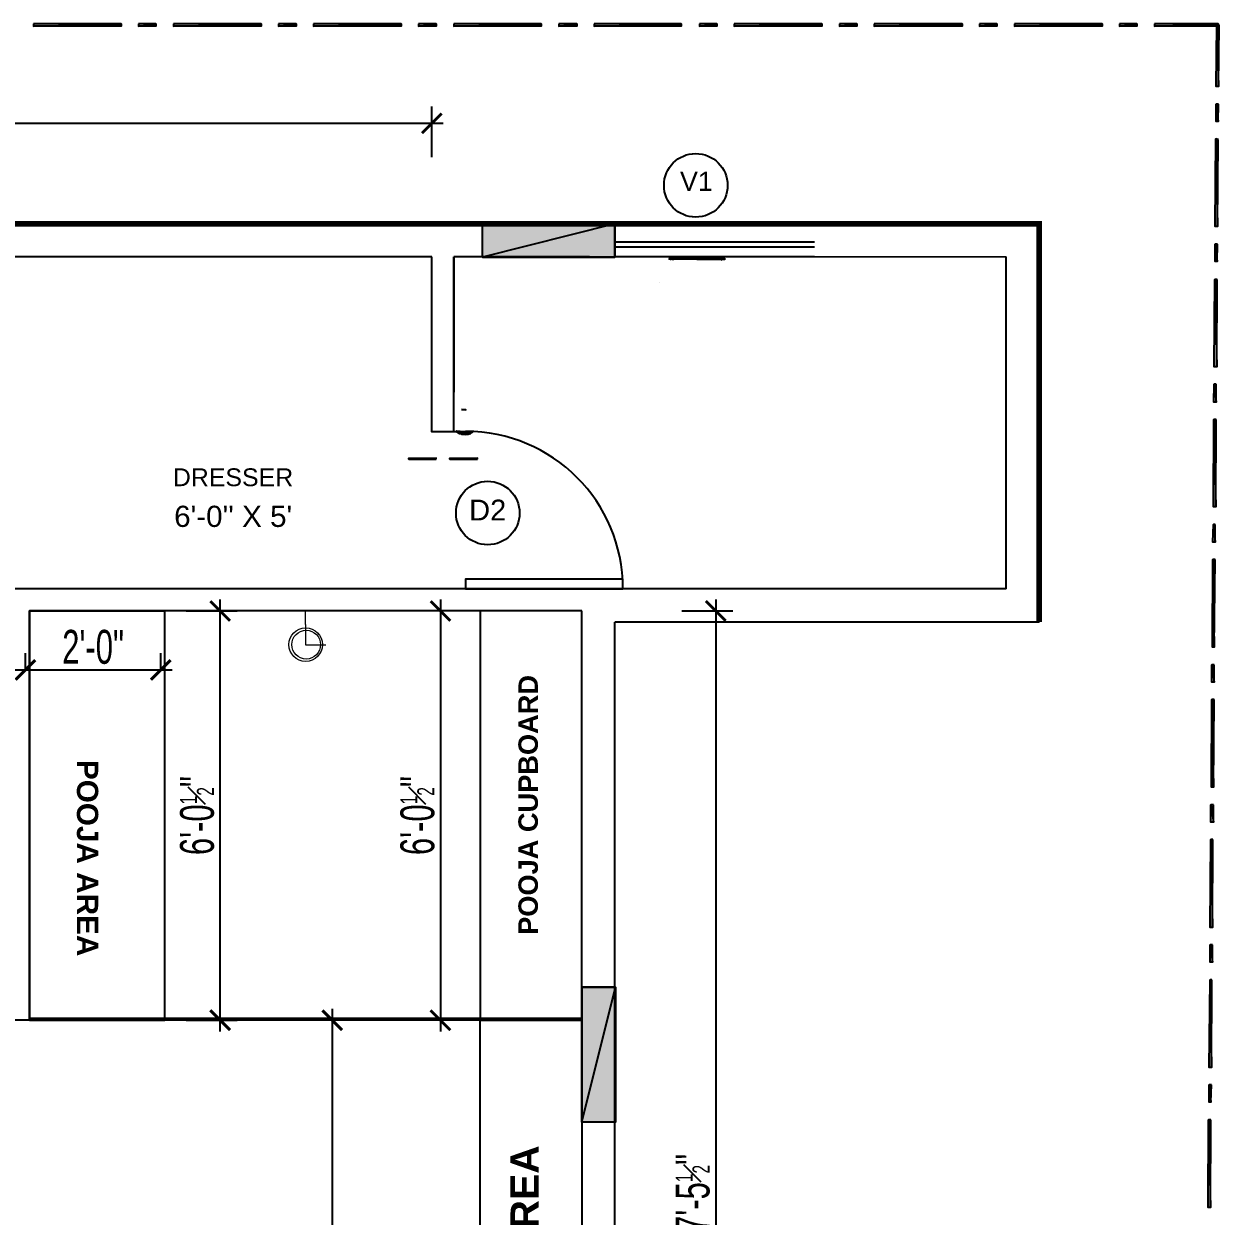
# Model space of a CAD drawing. Header units: feet. Extents: x 2272 to 4893, y 337 to 2916.
# Drawn here: x 3780.5 to 3992.3, y 2397.7 to 2609 of the extents above; entities that cross this region are included whole.
import ezdxf

# ---------------------------------------------------------------- set-up
doc = ezdxf.new("R2010")
doc.units = ezdxf.units.FT
doc.layers.add('BNE_COPPER PIPE', color=3, linetype='Continuous')
doc.layers.add('Door', color=15, linetype='Continuous')
doc.styles.add('Arial$001', font='arial.ttf', dxfattribs={"height": 2.98458})
doc.styles.add('For DIM', font='ARIALN.TTF', dxfattribs={"width": 0.8})
doc.styles.get("Standard").update_dxf_attribs({"font": 'arial.ttf'})
doc.dimstyles.new('wor dim1', dxfattribs={"dimtxt": 6, "dimasz": 3.5, "dimexe": 3, "dimexo": 2, "dimgap": 1, "dimtad": 1, "dimzin": 3, "dimdsep": 46, "dimlunit": 4, "dimtxsty": 'For DIM', "dimblk1": 'ARCHTICK', "dimblk2": 'ARCHTICK', "dimsah": 1, "dimcen": 0.0625, "dimdle": 2, "dimclrd": 8, "dimclre": 8, "dimclrt": 4, "dimadec": 0, "dimazin": 0, "dimtfac": 0.5, "dimtofl": 0, "dimtmove": 2, "dimatfit": 3, "dimldrblk": 'ARCHTICK', "dimfxl": 6, "dimfxlon": 1, "dimfrac": 1, "dimtolj": 1, "dimtzin": 1, "dimlwe": -1, "dimarcsym": 0})

# ---------------------------------------------------------------- blocks, each defined once
blk = doc.blocks.new('_ARCHTICK')
at = {"color": 0, "linetype": 'ByBlock', "ltscale": 0.5, "const_width": 0.15}
blk.add_lwpolyline([(-0.5, -0.5), (0.5, 0.5)], dxfattribs=at)
blk = doc.blocks.new('*D101')
at = {"layer": 'BNE_COPPER PIPE', "color": 8, "lineweight": -2, "ltscale": 2, "transparency": 16777216}
blk.add_line((3815.26, 2430.38), (3815.26, 2506.94), dxfattribs=at)
at = {"layer": 'BNE_COPPER PIPE', "color": 8, "ltscale": 2, "transparency": 16777216}
for p, q in [((3809.26, 2504.94), (3818.26, 2504.94)), ((3809.26, 2432.38), (3818.26, 2432.38))]:
    blk.add_line(p, q, dxfattribs=at)
at = {"layer": 'Defpoints', "color": 0, "ltscale": 2, "transparency": 16777216}
for p in [(3805.47, 2504.94), (3815.26, 2504.94), (3805.47, 2432.38)]:
    blk.add_point(p, dxfattribs=at)
at = {"layer": 'BNE_COPPER PIPE', "color": 8, "lineweight": -2, "ltscale": 2, "transparency": 16777216, "xscale": 3.5, "yscale": 3.5, "zscale": 3.5}
for p, rotation in [((3815.26, 2504.94), 90), ((3815.26, 2432.38), 270)]:
    blk.add_blockref('_ARCHTICK', p, dxfattribs=dict(at, rotation=rotation))
at = {"layer": 'BNE_COPPER PIPE', "color": 0, "lineweight": -3, "ltscale": 2, "transparency": 16777216, "insert": (3811.19, 2468.66), "char_height": 6, "attachment_point": 5, "rotation": 90, "style": 'For DIM'}
blk.add_mtext('\\A1;6\'-0{\\H0.5x;\\S1#2;}"', dxfattribs=at)
blk = doc.blocks.new('ARCHTICK')
at = {"color": 0, "const_width": 0.15}
blk.add_lwpolyline([(-0.5, -0.5), (0.5, 0.5)], dxfattribs=at)
blk = doc.blocks.new('*D102')
at = {"layer": 'BNE_COPPER PIPE', "color": 8, "lineweight": -2, "ltscale": 2, "transparency": 16777216}
blk.add_line((3835.14, 2434.38), (3835.14, 2293.36), dxfattribs=at)
at = {"layer": 'BNE_COPPER PIPE', "color": 8, "ltscale": 2, "transparency": 16777216}
for p, q in [((3841.14, 2432.38), (3832.14, 2432.38)), ((3841.14, 2295.36), (3832.14, 2295.36))]:
    blk.add_line(p, q, dxfattribs=at)
at = {"layer": 'Defpoints', "color": 0, "ltscale": 2, "transparency": 16777216}
for p in [(3861.37, 2432.38), (3835.14, 2295.36), (3861.37, 2295.36)]:
    blk.add_point(p, dxfattribs=at)
at = {"layer": 'BNE_COPPER PIPE', "color": 8, "lineweight": -2, "ltscale": 2, "transparency": 16777216, "xscale": 3.5, "yscale": 3.5, "zscale": 3.5}
for p, rotation in [((3835.14, 2432.38), 90), ((3835.14, 2295.36), 270)]:
    blk.add_blockref('_ARCHTICK', p, dxfattribs=dict(at, rotation=rotation))
at = {"layer": 'BNE_COPPER PIPE', "color": 0, "lineweight": -3, "ltscale": 2, "transparency": 16777216, "insert": (3831.08, 2363.87), "char_height": 6, "attachment_point": 5, "rotation": 90, "style": 'For DIM'}
blk.add_mtext('\\A1;11\'-5"', dxfattribs=at)
blk = doc.blocks.new('*D98')
at = {"layer": 'BNE_COPPER PIPE', "color": 8, "ltscale": 2, "transparency": 16777216}
for p, q in [((3780.74, 2494.48), (3780.74, 2497.48)), ((3804.74, 2494.48), (3804.74, 2497.48))]:
    blk.add_line(p, q, dxfattribs=at)
at = {"layer": 'BNE_COPPER PIPE', "color": 8, "lineweight": -2, "ltscale": 2, "transparency": 16777216}
blk.add_line((3778.74, 2494.48), (3806.74, 2494.48), dxfattribs=at)
at = {"layer": 'Defpoints', "color": 0, "ltscale": 2, "transparency": 16777216}
for p in [(3780.74, 2494.48), (3804.74, 2494.48), (3804.74, 2494.48)]:
    blk.add_point(p, dxfattribs=at)
at = {"layer": 'BNE_COPPER PIPE', "color": 8, "lineweight": -2, "ltscale": 2, "transparency": 16777216, "xscale": 3.5, "yscale": 3.5, "zscale": 3.5, "rotation": 180}
blk.add_blockref('_ARCHTICK', (3780.74, 2494.48), dxfattribs=at)
at = {"layer": 'BNE_COPPER PIPE', "color": 8, "lineweight": -2, "ltscale": 2, "transparency": 16777216, "xscale": 3.5, "yscale": 3.5, "zscale": 3.5}
blk.add_blockref('_ARCHTICK', (3804.74, 2494.48), dxfattribs=at)
at = {"layer": 'BNE_COPPER PIPE', "color": 0, "ltscale": 2, "transparency": 16777216, "insert": (3792.74, 2498.54), "char_height": 6, "attachment_point": 5, "style": 'For DIM'}
blk.add_mtext('\\A1;2\'-0"', dxfattribs=at)
blk = doc.blocks.new('*D107')
at = {"layer": 'BNE_COPPER PIPE', "color": 8, "lineweight": -2, "ltscale": 2, "transparency": 16777216}
blk.add_line((3903.11, 2506.94), (3903.11, 2293.36), dxfattribs=at)
at = {"layer": 'BNE_COPPER PIPE', "color": 8, "ltscale": 2, "transparency": 16777216}
for p, q in [((3897.11, 2504.94), (3906.11, 2504.94)), ((3897.11, 2295.36), (3906.11, 2295.36))]:
    blk.add_line(p, q, dxfattribs=at)
at = {"layer": 'Defpoints', "color": 0, "ltscale": 2, "transparency": 16777216}
for p in [(3879.37, 2504.94), (3879.35, 2295.36), (3903.11, 2295.36)]:
    blk.add_point(p, dxfattribs=at)
at = {"layer": 'BNE_COPPER PIPE', "color": 8, "lineweight": -2, "ltscale": 2, "transparency": 16777216, "xscale": 3.5, "yscale": 3.5, "zscale": 3.5}
for p, rotation in [((3903.11, 2504.94), 90), ((3903.11, 2295.36), 270)]:
    blk.add_blockref('_ARCHTICK', p, dxfattribs=dict(at, rotation=rotation))
at = {"layer": 'BNE_COPPER PIPE', "color": 0, "ltscale": 2, "transparency": 16777216, "insert": (3899.04, 2400.15), "char_height": 6, "attachment_point": 5, "rotation": 90, "style": 'For DIM'}
blk.add_mtext('\\A1;17\'-5{\\H0.5x;\\S1#2;}"', dxfattribs=at)
blk = doc.blocks.new('*D111')
at = {"layer": 'BNE_COPPER PIPE', "color": 8, "ltscale": 2, "transparency": 16777216}
for p, q in [((3604.09, 2585.39), (3604.09, 2594.39)), ((3852.79, 2585.39), (3852.79, 2594.39))]:
    blk.add_line(p, q, dxfattribs=at)
at = {"layer": 'BNE_COPPER PIPE', "color": 8, "lineweight": -2, "ltscale": 2, "transparency": 16777216}
blk.add_line((3602.09, 2591.39), (3854.79, 2591.39), dxfattribs=at)
at = {"layer": 'Defpoints', "color": 0, "ltscale": 2, "transparency": 16777216}
for p in [(3852.79, 2591.39), (3604.09, 2567.64), (3852.79, 2567.74)]:
    blk.add_point(p, dxfattribs=at)
at = {"layer": 'BNE_COPPER PIPE', "color": 8, "lineweight": -2, "ltscale": 2, "transparency": 16777216, "xscale": 3.5, "yscale": 3.5, "zscale": 3.5, "rotation": 180}
blk.add_blockref('_ARCHTICK', (3604.09, 2591.39), dxfattribs=at)
at = {"layer": 'BNE_COPPER PIPE', "color": 8, "lineweight": -2, "ltscale": 2, "transparency": 16777216, "xscale": 3.5, "yscale": 3.5, "zscale": 3.5}
blk.add_blockref('_ARCHTICK', (3852.79, 2591.39), dxfattribs=at)
at = {"layer": 'BNE_COPPER PIPE', "color": 0, "ltscale": 2, "transparency": 16777216, "insert": (3728.44, 2595.48), "char_height": 6, "attachment_point": 5, "style": 'For DIM'}
blk.add_mtext('\\A1;20\'-8{\\H0.5x;\\S3#4;}"', dxfattribs=at)
blk = doc.blocks.new('*D113')
at = {"layer": 'BNE_COPPER PIPE', "color": 8, "lineweight": -2, "ltscale": 2, "transparency": 16777216}
blk.add_line((3854.31, 2506.94), (3854.31, 2430.38), dxfattribs=at)
at = {"layer": 'BNE_COPPER PIPE', "color": 8, "ltscale": 2, "transparency": 16777216}
for p, q in [((3859.37, 2504.94), (3851.31, 2504.94)), ((3859.37, 2432.38), (3851.31, 2432.38))]:
    blk.add_line(p, q, dxfattribs=at)
at = {"layer": 'Defpoints', "color": 0, "ltscale": 2, "transparency": 16777216}
for p in [(3861.37, 2504.94), (3854.31, 2432.38), (3861.37, 2432.38)]:
    blk.add_point(p, dxfattribs=at)
at = {"layer": 'BNE_COPPER PIPE', "color": 8, "lineweight": -2, "ltscale": 2, "transparency": 16777216, "xscale": 3.5, "yscale": 3.5, "zscale": 3.5}
for p, rotation in [((3854.31, 2504.94), 90), ((3854.31, 2432.38), 270)]:
    blk.add_blockref('_ARCHTICK', p, dxfattribs=dict(at, rotation=rotation))
at = {"layer": 'BNE_COPPER PIPE', "color": 0, "ltscale": 2, "transparency": 16777216, "insert": (3850.25, 2468.66), "char_height": 6, "attachment_point": 5, "rotation": 90, "style": 'For DIM'}
blk.add_mtext('\\A1;6\'-0{\\H0.5x;\\S1#2;}"', dxfattribs=at)

msp = doc.modelspace()

# ---------------------------------------------------------------- hatches: boundary and pattern name
at = {"true_color": 0x999999, "transparency": 33554687}
h = msp.add_hatch(color=253, dxfattribs=at)
h.paths.add_polyline_path([(3782.155, 2609.015), (3782.155, 2608.623), (3797.699, 2609.015)])
h.paths.add_polyline_path([(3782.155, 2608.623), (3797.699, 2609.015), (3797.699, 2608.623)])
h = msp.add_hatch(color=253, dxfattribs=at)
h.paths.add_polyline_path([(3782.155, 2609.015), (3782.155, 2608.623), (3797.699, 2609.015)])
h.paths.add_polyline_path([(3782.155, 2608.623), (3797.699, 2609.015), (3797.699, 2608.623)])
h = msp.add_hatch(color=253, dxfattribs=at)
h.paths.add_polyline_path([(3800.801, 2609.015), (3800.801, 2608.623), (3803.871, 2609.015)])
h.paths.add_polyline_path([(3800.801, 2608.623), (3803.871, 2609.015), (3803.871, 2608.623)])
h = msp.add_hatch(color=253, dxfattribs=at)
h.paths.add_polyline_path([(3800.801, 2609.015), (3800.801, 2608.623), (3803.871, 2609.015)])
h.paths.add_polyline_path([(3800.801, 2608.623), (3803.871, 2609.015), (3803.871, 2608.623)])
h = msp.add_hatch(color=253, dxfattribs=at)
h.paths.add_polyline_path([(3806.973, 2609.015), (3806.973, 2608.623), (3822.517, 2609.015)])
h.paths.add_polyline_path([(3806.973, 2608.623), (3822.517, 2609.015), (3822.517, 2608.623)])
h = msp.add_hatch(color=253, dxfattribs=at)
h.paths.add_polyline_path([(3806.973, 2609.015), (3806.973, 2608.623), (3822.517, 2609.015)])
h.paths.add_polyline_path([(3806.973, 2608.623), (3822.517, 2609.015), (3822.517, 2608.623)])
h = msp.add_hatch(color=253, dxfattribs=at)
h.paths.add_polyline_path([(3825.619, 2609.015), (3825.619, 2608.623), (3828.721, 2609.015)])
h.paths.add_polyline_path([(3825.619, 2608.623), (3828.721, 2609.015), (3828.721, 2608.623)])
h = msp.add_hatch(color=253, dxfattribs=at)
h.paths.add_polyline_path([(3825.619, 2609.015), (3825.619, 2608.623), (3828.721, 2609.015)])
h.paths.add_polyline_path([(3825.619, 2608.623), (3828.721, 2609.015), (3828.721, 2608.623)])
h = msp.add_hatch(color=253, dxfattribs=at)
h.paths.add_polyline_path([(3831.824, 2609.015), (3831.824, 2608.623), (3847.367, 2609.015)])
h.paths.add_polyline_path([(3831.824, 2608.623), (3847.367, 2609.015), (3847.367, 2608.623)])
h = msp.add_hatch(color=253, dxfattribs=at)
h.paths.add_polyline_path([(3831.824, 2609.015), (3831.824, 2608.623), (3847.367, 2609.015)])
h.paths.add_polyline_path([(3831.824, 2608.623), (3847.367, 2609.015), (3847.367, 2608.623)])
h = msp.add_hatch(color=253, dxfattribs=at)
h.paths.add_polyline_path([(3850.437, 2609.015), (3850.437, 2608.623), (3853.539, 2609.015)])
h.paths.add_polyline_path([(3850.437, 2608.623), (3853.539, 2609.015), (3853.539, 2608.623)])
h = msp.add_hatch(color=253, dxfattribs=at)
h.paths.add_polyline_path([(3850.437, 2609.015), (3850.437, 2608.623), (3853.539, 2609.015)])
h.paths.add_polyline_path([(3850.437, 2608.623), (3853.539, 2609.015), (3853.539, 2608.623)])
h = msp.add_hatch(color=253, dxfattribs=at)
h.paths.add_polyline_path([(3856.707, 2609.015), (3856.707, 2608.623), (3872.185, 2609.015)])
h.paths.add_polyline_path([(3856.707, 2608.623), (3872.185, 2609.015), (3872.185, 2608.623)])
h = msp.add_hatch(color=253, dxfattribs=at)
h.paths.add_polyline_path([(3856.707, 2609.015), (3856.707, 2608.623), (3872.185, 2609.015)])
h.paths.add_polyline_path([(3856.707, 2608.623), (3872.185, 2609.015), (3872.185, 2608.623)])
h = msp.add_hatch(color=253, dxfattribs=at)
h.paths.add_polyline_path([(3875.287, 2609.015), (3875.287, 2608.623), (3878.455, 2609.015)])
h.paths.add_polyline_path([(3875.287, 2608.623), (3878.455, 2609.015), (3878.455, 2608.623)])
h = msp.add_hatch(color=253, dxfattribs=at)
h.paths.add_polyline_path([(3875.287, 2609.015), (3875.287, 2608.623), (3878.455, 2609.015)])
h.paths.add_polyline_path([(3875.287, 2608.623), (3878.455, 2609.015), (3878.455, 2608.623)])
h = msp.add_hatch(color=253, dxfattribs=at)
h.paths.add_polyline_path([(3881.557, 2609.015), (3881.557, 2608.623), (3897.003, 2609.015)])
h.paths.add_polyline_path([(3881.557, 2608.623), (3897.003, 2609.015), (3897.003, 2608.623)])
h = msp.add_hatch(color=253, dxfattribs=at)
h.paths.add_polyline_path([(3881.557, 2609.015), (3881.557, 2608.623), (3897.003, 2609.015)])
h.paths.add_polyline_path([(3881.557, 2608.623), (3897.003, 2609.015), (3897.003, 2608.623)])
h = msp.add_hatch(color=253, dxfattribs=at)
h.paths.add_polyline_path([(3900.203, 2609.015), (3900.203, 2608.623), (3903.273, 2609.015)])
h.paths.add_polyline_path([(3900.203, 2608.623), (3903.273, 2609.015), (3903.273, 2608.623)])
h = msp.add_hatch(color=253, dxfattribs=at)
h.paths.add_polyline_path([(3900.203, 2609.015), (3900.203, 2608.623), (3903.273, 2609.015)])
h.paths.add_polyline_path([(3900.203, 2608.623), (3903.273, 2609.015), (3903.273, 2608.623)])
h = msp.add_hatch(color=253, dxfattribs=at)
h.paths.add_polyline_path([(3906.375, 2609.015), (3906.375, 2608.623), (3921.919, 2609.015)])
h.paths.add_polyline_path([(3906.375, 2608.623), (3921.919, 2609.015), (3921.919, 2608.623)])
h = msp.add_hatch(color=253, dxfattribs=at)
h.paths.add_polyline_path([(3906.375, 2609.015), (3906.375, 2608.623), (3921.919, 2609.015)])
h.paths.add_polyline_path([(3906.375, 2608.623), (3921.919, 2609.015), (3921.919, 2608.623)])
h = msp.add_hatch(color=253, dxfattribs=at)
h.paths.add_polyline_path([(3925.021, 2609.015), (3925.021, 2608.623), (3928.123, 2609.015)])
h.paths.add_polyline_path([(3925.021, 2608.623), (3928.123, 2609.015), (3928.123, 2608.623)])
h = msp.add_hatch(color=253, dxfattribs=at)
h.paths.add_polyline_path([(3925.021, 2609.015), (3925.021, 2608.623), (3928.123, 2609.015)])
h.paths.add_polyline_path([(3925.021, 2608.623), (3928.123, 2609.015), (3928.123, 2608.623)])
h = msp.add_hatch(color=253, dxfattribs=at)
h.paths.add_polyline_path([(3931.193, 2609.015), (3931.193, 2608.623), (3946.769, 2609.015)])
h.paths.add_polyline_path([(3931.193, 2608.623), (3946.769, 2609.015), (3946.769, 2608.623)])
h = msp.add_hatch(color=253, dxfattribs=at)
h.paths.add_polyline_path([(3931.193, 2609.015), (3931.193, 2608.623), (3946.769, 2609.015)])
h.paths.add_polyline_path([(3931.193, 2608.623), (3946.769, 2609.015), (3946.769, 2608.623)])
h = msp.add_hatch(color=253, dxfattribs=at)
h.paths.add_polyline_path([(3949.839, 2609.015), (3949.839, 2608.623), (3952.941, 2609.015)])
h.paths.add_polyline_path([(3949.839, 2608.623), (3952.941, 2609.015), (3952.941, 2608.623)])
h = msp.add_hatch(color=253, dxfattribs=at)
h.paths.add_polyline_path([(3949.839, 2609.015), (3949.839, 2608.623), (3952.941, 2609.015)])
h.paths.add_polyline_path([(3949.839, 2608.623), (3952.941, 2609.015), (3952.941, 2608.623)])
h = msp.add_hatch(color=253, dxfattribs=at)
h.paths.add_polyline_path([(3956.043, 2609.015), (3956.043, 2608.623), (3971.587, 2609.015)])
h.paths.add_polyline_path([(3956.043, 2608.623), (3971.587, 2609.015), (3971.587, 2608.623)])
h = msp.add_hatch(color=253, dxfattribs=at)
h.paths.add_polyline_path([(3956.043, 2609.015), (3956.043, 2608.623), (3971.587, 2609.015)])
h.paths.add_polyline_path([(3956.043, 2608.623), (3971.587, 2609.015), (3971.587, 2608.623)])
h = msp.add_hatch(color=253, dxfattribs=at)
h.paths.add_polyline_path([(3974.689, 2609.015), (3974.689, 2608.623), (3977.759, 2609.015)])
h.paths.add_polyline_path([(3974.689, 2608.623), (3977.759, 2609.015), (3977.759, 2608.623)])
h = msp.add_hatch(color=253, dxfattribs=at)
h.paths.add_polyline_path([(3974.689, 2609.015), (3974.689, 2608.623), (3977.759, 2609.015)])
h.paths.add_polyline_path([(3974.689, 2608.623), (3977.759, 2609.015), (3977.759, 2608.623)])
h = msp.add_hatch(color=253, dxfattribs=at)
h.paths.add_polyline_path([(3980.861, 2609.015), (3980.861, 2608.623), (3992.16, 2609.015)])
h.paths.add_polyline_path([(3980.861, 2608.623), (3992.16, 2609.015), (3992.16, 2608.623)])
h = msp.add_hatch(color=253, dxfattribs=at)
h.paths.add_polyline_path([(3980.861, 2609.015), (3980.861, 2608.623), (3992.16, 2609.015)])
h.paths.add_polyline_path([(3980.861, 2608.623), (3992.16, 2609.015), (3992.16, 2608.623)])
h = msp.add_hatch(color=253, dxfattribs=at)
h.paths.add_polyline_path([(3992.323, 2608.851), (3991.898, 2608.851), (3992.225, 2597.912)])
h.paths.add_polyline_path([(3991.898, 2608.851), (3992.225, 2597.912), (3991.8, 2597.912)])
h = msp.add_hatch(color=253, dxfattribs=at)
h.paths.add_polyline_path([(3992.323, 2608.851), (3991.898, 2608.851), (3992.225, 2597.912)])
h.paths.add_polyline_path([(3991.898, 2608.851), (3992.225, 2597.912), (3991.8, 2597.912)])
h = msp.add_hatch(color=253, dxfattribs=at)
h.paths.add_polyline_path([(3992.225, 2594.81), (3991.8, 2594.81), (3992.16, 2591.707)])
h.paths.add_polyline_path([(3991.8, 2594.81), (3992.16, 2591.707), (3991.8, 2591.707)])
h = msp.add_hatch(color=253, dxfattribs=at)
h.paths.add_polyline_path([(3992.225, 2594.81), (3991.8, 2594.81), (3992.16, 2591.707)])
h.paths.add_polyline_path([(3991.8, 2594.81), (3992.16, 2591.707), (3991.8, 2591.707)])
h = msp.add_hatch(color=253, dxfattribs=at)
h.paths.add_polyline_path([(3992.16, 2588.54), (3991.735, 2588.638), (3992.062, 2573.094)])
h.paths.add_polyline_path([(3991.735, 2588.638), (3992.062, 2573.094), (3991.637, 2573.094)])
h = msp.add_hatch(color=253, dxfattribs=at)
h.paths.add_polyline_path([(3992.16, 2588.54), (3991.735, 2588.638), (3992.062, 2573.094)])
h.paths.add_polyline_path([(3991.735, 2588.638), (3992.062, 2573.094), (3991.637, 2573.094)])
at = {"true_color": 0x4d4d4d, "transparency": 33554687}
h = msp.add_hatch(color=251, dxfattribs=at)
h.paths.add_polyline_path([(3885.215, 2567.641), (3885.215, 2573.584), (3861.736, 2567.641)])
h.paths.add_polyline_path([(3885.215, 2573.584), (3861.736, 2567.641), (3861.736, 2573.584)])
at = {"true_color": 0x999999, "transparency": 33554687}
h = msp.add_hatch(color=253, dxfattribs=at)
h.paths.add_polyline_path([(3992.062, 2569.992), (3991.637, 2569.992), (3991.964, 2566.89)])
h.paths.add_polyline_path([(3991.637, 2569.992), (3991.964, 2566.89), (3991.637, 2566.89)])
h = msp.add_hatch(color=253, dxfattribs=at)
h.paths.add_polyline_path([(3992.062, 2569.992), (3991.637, 2569.992), (3991.964, 2566.89)])
h.paths.add_polyline_path([(3991.637, 2569.992), (3991.964, 2566.89), (3991.637, 2566.89)])
h = msp.add_hatch(color=253, dxfattribs=at)
h.paths.add_polyline_path([(3991.964, 2563.722), (3991.572, 2563.722), (3991.898, 2548.244)])
h.paths.add_polyline_path([(3991.572, 2563.722), (3991.898, 2548.244), (3991.474, 2548.244)])
h = msp.add_hatch(color=253, dxfattribs=at)
h.paths.add_polyline_path([(3991.964, 2563.722), (3991.572, 2563.722), (3991.898, 2548.244)])
h.paths.add_polyline_path([(3991.572, 2563.722), (3991.898, 2548.244), (3991.474, 2548.244)])
h = msp.add_hatch(color=253, dxfattribs=at)
h.paths.add_polyline_path([(3991.8, 2545.141), (3991.474, 2545.141), (3991.8, 2541.974)])
h.paths.add_polyline_path([(3991.474, 2545.141), (3991.8, 2541.974), (3991.409, 2541.974)])
h = msp.add_hatch(color=253, dxfattribs=at)
h.paths.add_polyline_path([(3991.8, 2545.141), (3991.474, 2545.141), (3991.8, 2541.974)])
h.paths.add_polyline_path([(3991.474, 2545.141), (3991.8, 2541.974), (3991.409, 2541.974)])
h = msp.add_hatch(color=253, dxfattribs=at)
h.paths.add_polyline_path([(3991.8, 2538.872), (3991.409, 2538.872), (3991.735, 2523.426)])
h.paths.add_polyline_path([(3991.409, 2538.872), (3991.735, 2523.426), (3991.311, 2523.426)])
h = msp.add_hatch(color=253, dxfattribs=at)
h.paths.add_polyline_path([(3991.8, 2538.872), (3991.409, 2538.872), (3991.735, 2523.426)])
h.paths.add_polyline_path([(3991.409, 2538.872), (3991.735, 2523.426), (3991.311, 2523.426)])
at = {"true_color": 0x4d4d4d, "transparency": 33554687}
h = msp.add_hatch(color=251, dxfattribs=at)
h.paths.add_polyline_path([(3859.972, 2536.619), (3857.295, 2536.619), (3859.646, 2536.39)])
h.paths.add_polyline_path([(3857.295, 2536.619), (3859.646, 2536.39), (3857.654, 2536.39)])
h = msp.add_hatch(color=251, dxfattribs=at)
h.paths.add_polyline_path([(3859.646, 2536.39), (3857.654, 2536.39), (3859.221, 2536.292)])
h.paths.add_polyline_path([(3857.654, 2536.39), (3859.221, 2536.292), (3858.046, 2536.292)])
h = msp.add_hatch(color=251, dxfattribs=at)
h.paths.add_polyline_path([(3859.221, 2536.292), (3858.046, 2536.292), (3858.797, 2536.227)])
h.paths.add_polyline_path([(3858.046, 2536.292), (3858.797, 2536.227), (3858.47, 2536.227)])
at = {"true_color": 0x6666ff, "transparency": 33554687}
h = msp.add_hatch(color=171, dxfattribs=at)
h.paths.add_polyline_path([(3853.539, 2531.851), (3853.539, 2532.047), (3848.706, 2531.851)])
h.paths.add_polyline_path([(3853.539, 2532.047), (3848.706, 2531.851), (3848.706, 2532.047)])
h = msp.add_hatch(color=171, dxfattribs=at)
h.paths.add_polyline_path([(3860.887, 2531.851), (3860.887, 2532.047), (3855.956, 2531.851)])
h.paths.add_polyline_path([(3860.887, 2532.047), (3855.956, 2531.851), (3855.956, 2532.047)])
at = {"true_color": 0x999999, "transparency": 33554687}
h = msp.add_hatch(color=253, dxfattribs=at)
h.paths.add_polyline_path([(3991.637, 2520.258), (3991.311, 2520.258), (3991.637, 2517.156)])
h.paths.add_polyline_path([(3991.311, 2520.258), (3991.637, 2517.156), (3991.213, 2517.156)])
h = msp.add_hatch(color=253, dxfattribs=at)
h.paths.add_polyline_path([(3991.637, 2520.258), (3991.311, 2520.258), (3991.637, 2517.156)])
h.paths.add_polyline_path([(3991.311, 2520.258), (3991.637, 2517.156), (3991.213, 2517.156)])
h = msp.add_hatch(color=253, dxfattribs=at)
h.paths.add_polyline_path([(3991.637, 2514.054), (3991.213, 2514.054), (3991.474, 2498.51)])
h.paths.add_polyline_path([(3991.213, 2514.054), (3991.474, 2498.51), (3991.147, 2498.51)])
h = msp.add_hatch(color=253, dxfattribs=at)
h.paths.add_polyline_path([(3991.637, 2514.054), (3991.213, 2514.054), (3991.474, 2498.51)])
h.paths.add_polyline_path([(3991.213, 2514.054), (3991.474, 2498.51), (3991.147, 2498.51)])
h = msp.add_hatch(color=253, dxfattribs=at)
h.paths.add_polyline_path([(3991.474, 2495.408), (3991.049, 2495.408), (3991.474, 2492.338)])
h.paths.add_polyline_path([(3991.049, 2495.408), (3991.474, 2492.338), (3991.049, 2492.338)])
h = msp.add_hatch(color=253, dxfattribs=at)
h.paths.add_polyline_path([(3991.474, 2495.408), (3991.049, 2495.408), (3991.474, 2492.338)])
h.paths.add_polyline_path([(3991.049, 2495.408), (3991.474, 2492.338), (3991.049, 2492.338)])
h = msp.add_hatch(color=253, dxfattribs=at)
h.paths.add_polyline_path([(3991.474, 2489.236), (3991.049, 2489.236), (3991.311, 2473.692)])
h.paths.add_polyline_path([(3991.049, 2489.236), (3991.311, 2473.692), (3990.984, 2473.692)])
h = msp.add_hatch(color=253, dxfattribs=at)
h.paths.add_polyline_path([(3991.474, 2489.236), (3991.049, 2489.236), (3991.311, 2473.692)])
h.paths.add_polyline_path([(3991.049, 2489.236), (3991.311, 2473.692), (3990.984, 2473.692)])
h = msp.add_hatch(color=253, dxfattribs=at)
h.paths.add_polyline_path([(3991.311, 2470.59), (3990.886, 2470.59), (3991.311, 2467.488)])
h.paths.add_polyline_path([(3990.886, 2470.59), (3991.311, 2467.488), (3990.886, 2467.488)])
h = msp.add_hatch(color=253, dxfattribs=at)
h.paths.add_polyline_path([(3991.311, 2470.59), (3990.886, 2470.59), (3991.311, 2467.488)])
h.paths.add_polyline_path([(3990.886, 2470.59), (3991.311, 2467.488), (3990.886, 2467.488)])
h = msp.add_hatch(color=253, dxfattribs=at)
h.paths.add_polyline_path([(3991.213, 2464.418), (3990.886, 2464.418), (3991.147, 2448.842)])
h.paths.add_polyline_path([(3990.886, 2464.418), (3991.147, 2448.842), (3990.723, 2448.842)])
h = msp.add_hatch(color=253, dxfattribs=at)
h.paths.add_polyline_path([(3991.213, 2464.418), (3990.886, 2464.418), (3991.147, 2448.842)])
h.paths.add_polyline_path([(3990.886, 2464.418), (3991.147, 2448.842), (3990.723, 2448.842)])
h = msp.add_hatch(color=253, dxfattribs=at)
h.paths.add_polyline_path([(3991.147, 2445.772), (3990.723, 2445.772), (3991.147, 2442.67)])
h.paths.add_polyline_path([(3990.723, 2445.772), (3991.147, 2442.67), (3990.723, 2442.67)])
h = msp.add_hatch(color=253, dxfattribs=at)
h.paths.add_polyline_path([(3991.147, 2445.772), (3990.723, 2445.772), (3991.147, 2442.67)])
h.paths.add_polyline_path([(3990.723, 2445.772), (3991.147, 2442.67), (3990.723, 2442.67)])
h = msp.add_hatch(color=253, dxfattribs=at)
h.paths.add_polyline_path([(3991.049, 2439.568), (3990.723, 2439.568), (3990.984, 2424.024)])
h.paths.add_polyline_path([(3990.723, 2439.568), (3990.984, 2424.024), (3990.56, 2424.024)])
h = msp.add_hatch(color=253, dxfattribs=at)
h.paths.add_polyline_path([(3991.049, 2439.568), (3990.723, 2439.568), (3990.984, 2424.024)])
h.paths.add_polyline_path([(3990.723, 2439.568), (3990.984, 2424.024), (3990.56, 2424.024)])
at = {"true_color": 0x4d4d4d, "transparency": 33554687}
h = msp.add_hatch(color=251, dxfattribs=at)
h.paths.add_polyline_path([(3879.369, 2438.229), (3879.369, 2414.326), (3885.313, 2438.229)])
h.paths.add_polyline_path([(3879.369, 2414.326), (3885.313, 2438.229), (3885.313, 2414.326)])
at = {"true_color": 0x999999, "transparency": 33554687}
h = msp.add_hatch(color=253, dxfattribs=at)
h.paths.add_polyline_path([(3990.984, 2420.922), (3990.56, 2420.922), (3990.886, 2417.852)])
h.paths.add_polyline_path([(3990.56, 2420.922), (3990.886, 2417.852), (3990.56, 2417.852)])
h = msp.add_hatch(color=253, dxfattribs=at)
h.paths.add_polyline_path([(3990.984, 2420.922), (3990.56, 2420.922), (3990.886, 2417.852)])
h.paths.add_polyline_path([(3990.56, 2420.922), (3990.886, 2417.852), (3990.56, 2417.852)])
h = msp.add_hatch(color=253, dxfattribs=at)
h.paths.add_polyline_path([(3990.886, 2414.75), (3990.462, 2414.75), (3990.821, 2399.206)])
h.paths.add_polyline_path([(3990.462, 2414.75), (3990.821, 2399.206), (3990.396, 2399.206)])
h = msp.add_hatch(color=253, dxfattribs=at)
h.paths.add_polyline_path([(3990.886, 2414.75), (3990.462, 2414.75), (3990.821, 2399.206)])
h.paths.add_polyline_path([(3990.462, 2414.75), (3990.821, 2399.206), (3990.396, 2399.206)])

# ---------------------------------------------------------------- linework, layer by layer
at = {"color": 253, "linetype": 'Continuous', "lineweight": -2, "true_color": 0x999999, "transparency": 33554687}
for points in [[(3782.155, 2609.015), (3782.155, 2608.623), (3797.699, 2609.015)], [(3782.155, 2608.623), (3797.699, 2609.015), (3797.699, 2608.623)], [(3782.155, 2609.015), (3782.155, 2608.623), (3797.699, 2609.015)], [(3782.155, 2608.623), (3797.699, 2609.015), (3797.699, 2608.623)], [(3800.801, 2609.015), (3800.801, 2608.623), (3803.871, 2609.015)], [(3800.801, 2608.623), (3803.871, 2609.015), (3803.871, 2608.623)], [(3800.801, 2609.015), (3800.801, 2608.623), (3803.871, 2609.015)], [(3800.801, 2608.623), (3803.871, 2609.015), (3803.871, 2608.623)], [(3806.973, 2609.015), (3806.973, 2608.623), (3822.517, 2609.015)], [(3806.973, 2608.623), (3822.517, 2609.015), (3822.517, 2608.623)], [(3806.973, 2609.015), (3806.973, 2608.623), (3822.517, 2609.015)], [(3806.973, 2608.623), (3822.517, 2609.015), (3822.517, 2608.623)], [(3825.619, 2609.015), (3825.619, 2608.623), (3828.721, 2609.015)], [(3825.619, 2608.623), (3828.721, 2609.015), (3828.721, 2608.623)], [(3825.619, 2609.015), (3825.619, 2608.623), (3828.721, 2609.015)], [(3825.619, 2608.623), (3828.721, 2609.015), (3828.721, 2608.623)], [(3831.824, 2609.015), (3831.824, 2608.623), (3847.367, 2609.015)], [(3831.824, 2608.623), (3847.367, 2609.015), (3847.367, 2608.623)], [(3831.824, 2609.015), (3831.824, 2608.623), (3847.367, 2609.015)], [(3831.824, 2608.623), (3847.367, 2609.015), (3847.367, 2608.623)], [(3850.437, 2609.015), (3850.437, 2608.623), (3853.539, 2609.015)], [(3850.437, 2608.623), (3853.539, 2609.015), (3853.539, 2608.623)], [(3850.437, 2609.015), (3850.437, 2608.623), (3853.539, 2609.015)], [(3850.437, 2608.623), (3853.539, 2609.015), (3853.539, 2608.623)], [(3856.707, 2609.015), (3856.707, 2608.623), (3872.185, 2609.015)], [(3856.707, 2608.623), (3872.185, 2609.015), (3872.185, 2608.623)], [(3856.707, 2609.015), (3856.707, 2608.623), (3872.185, 2609.015)], [(3856.707, 2608.623), (3872.185, 2609.015), (3872.185, 2608.623)], [(3875.287, 2609.015), (3875.287, 2608.623), (3878.455, 2609.015)], [(3875.287, 2608.623), (3878.455, 2609.015), (3878.455, 2608.623)], [(3875.287, 2609.015), (3875.287, 2608.623), (3878.455, 2609.015)], [(3875.287, 2608.623), (3878.455, 2609.015), (3878.455, 2608.623)], [(3881.557, 2609.015), (3881.557, 2608.623), (3897.003, 2609.015)], [(3881.557, 2608.623), (3897.003, 2609.015), (3897.003, 2608.623)], [(3881.557, 2609.015), (3881.557, 2608.623), (3897.003, 2609.015)], [(3881.557, 2608.623), (3897.003, 2609.015), (3897.003, 2608.623)], [(3900.203, 2609.015), (3900.203, 2608.623), (3903.273, 2609.015)], [(3900.203, 2608.623), (3903.273, 2609.015), (3903.273, 2608.623)], [(3900.203, 2609.015), (3900.203, 2608.623), (3903.273, 2609.015)], [(3900.203, 2608.623), (3903.273, 2609.015), (3903.273, 2608.623)], [(3906.375, 2609.015), (3906.375, 2608.623), (3921.919, 2609.015)], [(3906.375, 2608.623), (3921.919, 2609.015), (3921.919, 2608.623)], [(3906.375, 2609.015), (3906.375, 2608.623), (3921.919, 2609.015)], [(3906.375, 2608.623), (3921.919, 2609.015), (3921.919, 2608.623)], [(3925.021, 2609.015), (3925.021, 2608.623), (3928.123, 2609.015)], [(3925.021, 2608.623), (3928.123, 2609.015), (3928.123, 2608.623)], [(3925.021, 2609.015), (3925.021, 2608.623), (3928.123, 2609.015)], [(3925.021, 2608.623), (3928.123, 2609.015), (3928.123, 2608.623)], [(3931.193, 2609.015), (3931.193, 2608.623), (3946.769, 2609.015)], [(3931.193, 2608.623), (3946.769, 2609.015), (3946.769, 2608.623)], [(3931.193, 2609.015), (3931.193, 2608.623), (3946.769, 2609.015)], [(3931.193, 2608.623), (3946.769, 2609.015), (3946.769, 2608.623)], [(3949.839, 2609.015), (3949.839, 2608.623), (3952.941, 2609.015)], [(3949.839, 2608.623), (3952.941, 2609.015), (3952.941, 2608.623)], [(3949.839, 2609.015), (3949.839, 2608.623), (3952.941, 2609.015)], [(3949.839, 2608.623), (3952.941, 2609.015), (3952.941, 2608.623)], [(3956.043, 2609.015), (3956.043, 2608.623), (3971.587, 2609.015)], [(3956.043, 2608.623), (3971.587, 2609.015), (3971.587, 2608.623)], [(3956.043, 2609.015), (3956.043, 2608.623), (3971.587, 2609.015)], [(3956.043, 2608.623), (3971.587, 2609.015), (3971.587, 2608.623)], [(3974.689, 2609.015), (3974.689, 2608.623), (3977.759, 2609.015)], [(3974.689, 2608.623), (3977.759, 2609.015), (3977.759, 2608.623)], [(3974.689, 2609.015), (3974.689, 2608.623), (3977.759, 2609.015)], [(3974.689, 2608.623), (3977.759, 2609.015), (3977.759, 2608.623)], [(3980.861, 2609.015), (3980.861, 2608.623), (3992.16, 2609.015)], [(3980.861, 2608.623), (3992.16, 2609.015), (3992.16, 2608.623)], [(3980.861, 2609.015), (3980.861, 2608.623), (3992.16, 2609.015)], [(3980.861, 2608.623), (3992.16, 2609.015), (3992.16, 2608.623)], [(3991.898, 2608.851), (3992.225, 2597.912), (3991.8, 2597.912)], [(3991.898, 2608.851), (3992.225, 2597.912), (3991.8, 2597.912)], [(3992.323, 2608.851), (3991.898, 2608.851), (3992.225, 2597.912)], [(3992.323, 2608.851), (3991.898, 2608.851), (3992.225, 2597.912)], [(3992.225, 2594.81), (3991.8, 2594.81), (3992.16, 2591.707)], [(3991.8, 2594.81), (3992.16, 2591.707), (3991.8, 2591.707)], [(3992.225, 2594.81), (3991.8, 2594.81), (3992.16, 2591.707)], [(3991.8, 2594.81), (3992.16, 2591.707), (3991.8, 2591.707)], [(3991.735, 2588.638), (3992.062, 2573.094), (3991.637, 2573.094)], [(3991.735, 2588.638), (3992.062, 2573.094), (3991.637, 2573.094)], [(3992.16, 2588.54), (3991.735, 2588.638), (3992.062, 2573.094)], [(3992.16, 2588.54), (3991.735, 2588.638), (3992.062, 2573.094)], [(3885.215, 2573.584), (3885.215, 2567.641), (3861.736, 2567.641), (3861.736, 2573.584)], [(3885.215, 2573.584), (3885.215, 2573.584)], [(3992.062, 2569.992), (3991.637, 2569.992), (3991.964, 2566.89)], [(3991.637, 2569.992), (3991.964, 2566.89), (3991.637, 2566.89)], [(3992.062, 2569.992), (3991.637, 2569.992), (3991.964, 2566.89)], [(3991.637, 2569.992), (3991.964, 2566.89), (3991.637, 2566.89)], [(3991.572, 2563.722), (3991.898, 2548.244), (3991.474, 2548.244)], [(3991.572, 2563.722), (3991.898, 2548.244), (3991.474, 2548.244)], [(3991.964, 2563.722), (3991.572, 2563.722), (3991.898, 2548.244)], [(3991.964, 2563.722), (3991.572, 2563.722), (3991.898, 2548.244)], [(3991.474, 2545.141), (3991.8, 2541.974), (3991.409, 2541.974)], [(3991.474, 2545.141), (3991.8, 2541.974), (3991.409, 2541.974)], [(3991.8, 2545.141), (3991.474, 2545.141), (3991.8, 2541.974)], [(3991.8, 2545.141), (3991.474, 2545.141), (3991.8, 2541.974)], [(3991.409, 2538.872), (3991.735, 2523.426), (3991.311, 2523.426)], [(3991.409, 2538.872), (3991.735, 2523.426), (3991.311, 2523.426)], [(3991.8, 2538.872), (3991.409, 2538.872), (3991.735, 2523.426)], [(3991.8, 2538.872), (3991.409, 2538.872), (3991.735, 2523.426)], [(3991.311, 2520.258), (3991.637, 2517.156), (3991.213, 2517.156)], [(3991.311, 2520.258), (3991.637, 2517.156), (3991.213, 2517.156)], [(3991.637, 2520.258), (3991.311, 2520.258), (3991.637, 2517.156)], [(3991.637, 2520.258), (3991.311, 2520.258), (3991.637, 2517.156)], [(3991.213, 2514.054), (3991.474, 2498.51), (3991.147, 2498.51)], [(3991.213, 2514.054), (3991.474, 2498.51), (3991.147, 2498.51)], [(3991.637, 2514.054), (3991.213, 2514.054), (3991.474, 2498.51)], [(3991.637, 2514.054), (3991.213, 2514.054), (3991.474, 2498.51)], [(3858.731, 2508.862), (3886.651, 2508.862), (3886.651, 2510.56), (3858.731, 2510.56)], [(3991.474, 2495.408), (3991.049, 2495.408), (3991.474, 2492.338)], [(3991.049, 2495.408), (3991.474, 2492.338), (3991.049, 2492.338)], [(3991.474, 2495.408), (3991.049, 2495.408), (3991.474, 2492.338)], [(3991.049, 2495.408), (3991.474, 2492.338), (3991.049, 2492.338)], [(3991.049, 2489.236), (3991.311, 2473.692), (3990.984, 2473.692)], [(3991.049, 2489.236), (3991.311, 2473.692), (3990.984, 2473.692)], [(3991.474, 2489.236), (3991.049, 2489.236), (3991.311, 2473.692)], [(3991.474, 2489.236), (3991.049, 2489.236), (3991.311, 2473.692)], [(3991.311, 2470.59), (3990.886, 2470.59), (3991.311, 2467.488)], [(3990.886, 2470.59), (3991.311, 2467.488), (3990.886, 2467.488)], [(3991.311, 2470.59), (3990.886, 2470.59), (3991.311, 2467.488)], [(3990.886, 2470.59), (3991.311, 2467.488), (3990.886, 2467.488)], [(3990.886, 2464.418), (3991.147, 2448.842), (3990.723, 2448.842)], [(3990.886, 2464.418), (3991.147, 2448.842), (3990.723, 2448.842)], [(3991.213, 2464.418), (3990.886, 2464.418), (3991.147, 2448.842)], [(3991.213, 2464.418), (3990.886, 2464.418), (3991.147, 2448.842)], [(3991.147, 2445.772), (3990.723, 2445.772), (3991.147, 2442.67)], [(3990.723, 2445.772), (3991.147, 2442.67), (3990.723, 2442.67)], [(3991.147, 2445.772), (3990.723, 2445.772), (3991.147, 2442.67)], [(3990.723, 2445.772), (3991.147, 2442.67), (3990.723, 2442.67)], [(3990.723, 2439.568), (3990.984, 2424.024), (3990.56, 2424.024)], [(3990.723, 2439.568), (3990.984, 2424.024), (3990.56, 2424.024)], [(3991.049, 2439.568), (3990.723, 2439.568), (3990.984, 2424.024)], [(3991.049, 2439.568), (3990.723, 2439.568), (3990.984, 2424.024)], [(3879.369, 2438.229), (3885.313, 2438.229), (3885.313, 2414.326), (3879.369, 2414.326)], [(3990.984, 2420.922), (3990.56, 2420.922), (3990.886, 2417.852)], [(3990.56, 2420.922), (3990.886, 2417.852), (3990.56, 2417.852)], [(3990.984, 2420.922), (3990.56, 2420.922), (3990.886, 2417.852)], [(3990.56, 2420.922), (3990.886, 2417.852), (3990.56, 2417.852)], [(3990.462, 2414.75), (3990.821, 2399.206), (3990.396, 2399.206)], [(3990.462, 2414.75), (3990.821, 2399.206), (3990.396, 2399.206)], [(3990.886, 2414.75), (3990.462, 2414.75), (3990.821, 2399.206)], [(3990.886, 2414.75), (3990.462, 2414.75), (3990.821, 2399.206)]]:
    msp.add_lwpolyline(points, close=True, dxfattribs=at)
for points in [[(3992.16, 2609.015), (3992.16, 2608.623), (3992.16, 2608.623)], [(3992.16, 2609.015), (3992.16, 2608.623), (3992.16, 2608.623)], [(3885.215, 2573.584), (3716.943, 2573.584), (3716.943, 2573.584)], [(3885.215, 2573.584), (3920.58, 2573.584), (3920.58, 2573.584)], [(3885.215, 2567.641), (3885.215, 2573.584), (3885.215, 2573.584)], [(3960.452, 2573.584), (3920.58, 2573.584), (3920.58, 2573.584)], [(3960.452, 2502.951), (3960.452, 2573.584), (3960.452, 2573.584)], [(3920.58, 2570.318), (3885.215, 2570.318), (3885.215, 2570.318)], [(3852.788, 2567.739), (3716.943, 2567.739), (3716.943, 2567.739)], [(3852.788, 2536.717), (3852.788, 2567.739), (3852.788, 2567.739)], [(3880.382, 2567.739), (3856.707, 2567.739), (3856.707, 2567.739)], [(3856.707, 2536.717), (3856.707, 2567.739), (3856.707, 2567.739)], [(3920.58, 2569.404), (3885.215, 2569.404), (3885.215, 2569.404)], [(3920.58, 2567.739), (3885.215, 2567.739), (3885.215, 2567.739)], [(3885.215, 2567.641), (3885.215, 2567.739), (3885.215, 2567.739)], [(3954.606, 2567.641), (3920.58, 2567.739), (3920.58, 2567.739)], [(3954.606, 2508.862), (3954.606, 2567.739), (3954.606, 2567.739)], [(3858.731, 2536.717), (3852.788, 2536.717), (3852.788, 2536.717)], [(3856.707, 2536.717), (3852.788, 2536.717), (3852.788, 2536.717)], [(3856.707, 2536.717), (3852.788, 2536.717), (3852.788, 2536.717)], [(3954.606, 2508.862), (3777.551, 2508.862), (3777.551, 2508.862)], [(3858.731, 2508.862), (3852.788, 2508.862), (3852.788, 2508.862)], [(3781.47, 2432.384), (3781.47, 2504.943), (3781.47, 2504.943)], [(3879.369, 2504.943), (3781.47, 2504.943), (3781.47, 2504.943)], [(3879.369, 2432.384), (3879.369, 2504.943), (3879.369, 2504.943)], [(3885.215, 2394.765), (3885.215, 2502.951), (3885.215, 2502.951)], [(3960.452, 2502.951), (3885.215, 2502.951), (3885.215, 2502.951)], [(3781.47, 2432.384), (3777.551, 2432.384), (3777.551, 2432.384)], [(3879.369, 2432.71), (3781.47, 2432.71), (3781.47, 2432.71)], [(3879.369, 2432.384), (3781.47, 2432.384), (3781.47, 2432.384)], [(3879.369, 2432.384), (3879.369, 2394.765), (3879.369, 2394.765)]]:
    msp.add_lwpolyline(points, dxfattribs=at)
at = {"color": 251, "linetype": 'Continuous', "lineweight": -2, "true_color": 0x4d4d4d, "transparency": 33554687}
for points in [[(3885.215, 2567.641), (3885.215, 2573.584), (3861.736, 2567.641)], [(3885.215, 2573.584), (3861.736, 2567.641), (3861.736, 2573.584)], [(3858.046, 2540.635), (3858.797, 2540.57), (3858.47, 2540.57)], [(3857.066, 2536.88), (3859.972, 2536.619), (3857.295, 2536.619)], [(3859.972, 2536.619), (3857.295, 2536.619), (3859.646, 2536.39)], [(3857.295, 2536.619), (3859.646, 2536.39), (3857.654, 2536.39)], [(3859.646, 2536.39), (3857.654, 2536.39), (3859.221, 2536.292)], [(3857.654, 2536.39), (3859.221, 2536.292), (3858.046, 2536.292)], [(3859.221, 2536.292), (3858.046, 2536.292), (3858.797, 2536.227)], [(3858.046, 2536.292), (3858.797, 2536.227), (3858.47, 2536.227)], [(3879.369, 2438.229), (3879.369, 2414.326), (3885.313, 2438.229)], [(3879.369, 2414.326), (3885.313, 2438.229), (3885.313, 2414.326)]]:
    msp.add_lwpolyline(points, close=True, dxfattribs=at)
at = {"color": 171, "linetype": 'Continuous', "lineweight": -2, "true_color": 0x6666ff, "transparency": 33554687}
for points in [[(3895.011, 2567.477), (3894.913, 2567.477), (3894.913, 2567.38), (3894.848, 2567.38), (3894.848, 2567.314)], [(3895.011, 2567.314), (3894.848, 2567.314), (3894.848, 2567.314)], [(3895.011, 2567.477), (3904.546, 2567.477), (3904.546, 2567.477)], [(3895.011, 2567.314), (3895.011, 2567.477), (3895.011, 2567.477)], [(3895.174, 2567.314), (3895.011, 2567.314), (3895.011, 2567.314)], [(3895.174, 2567.314), (3895.174, 2567.477), (3895.174, 2567.477)], [(3899.779, 2567.314), (3895.174, 2567.314), (3895.174, 2567.314)], [(3899.779, 2567.314), (3904.448, 2567.314), (3904.448, 2567.314)], [(3904.448, 2567.314), (3904.448, 2567.477), (3904.448, 2567.477)], [(3904.448, 2567.314), (3904.546, 2567.314), (3904.546, 2567.314)], [(3904.546, 2567.314), (3904.546, 2567.477), (3904.546, 2567.477)], [(3904.546, 2567.477), (3904.612, 2567.477), (3904.612, 2567.38), (3904.71, 2567.38), (3904.71, 2567.314)], [(3904.546, 2567.314), (3904.71, 2567.314), (3904.71, 2567.314)]]:
    msp.add_lwpolyline(points, dxfattribs=at)
for points in [[(3893.084, 2563.134), (3893.084, 2563.134)], [(3893.084, 2563.134), (3893.084, 2563.134)], [(3853.539, 2531.851), (3853.539, 2532.047), (3848.706, 2531.851)], [(3853.539, 2532.047), (3848.706, 2531.851), (3848.706, 2532.047)], [(3860.887, 2531.851), (3860.887, 2532.047), (3855.956, 2531.851)], [(3860.887, 2532.047), (3855.956, 2531.851), (3855.956, 2532.047)]]:
    msp.add_lwpolyline(points, close=True, dxfattribs=at)
at = {"color": 7, "linetype": 'Continuous', "lineweight": 5, "true_color": 0x000007, "transparency": 33554687}
for points in [[(3828.95, 2504.943), (3831.824, 2504.943), (3831.824, 2504.943)], [(3830.387, 2502.527), (3830.387, 2504.943), (3830.387, 2504.943)], [(3830.387, 2502.527), (3830.387, 2498.935), (3833.979, 2498.935)]]:
    msp.add_lwpolyline(points, dxfattribs=at)
at = {"color": 253, "linetype": 'Continuous', "lineweight": -2, "true_color": 0x999999, "transparency": 33554687}
for points in [[(3905.199, 2580.409), (3905.199, 2583.511), (3902.685, 2586.026), (3899.55, 2586.026), (3899.55, 2586.026), (3896.448, 2586.026), (3893.933, 2583.511), (3893.933, 2580.409), (3893.933, 2580.409), (3893.933, 2577.274), (3896.448, 2574.76), (3899.55, 2574.76), (3899.55, 2574.76), (3902.685, 2574.76), (3905.199, 2577.274), (3905.199, 2580.409)], [(3868.332, 2522.283), (3868.332, 2525.418), (3865.818, 2527.932), (3862.683, 2527.932), (3862.683, 2527.932), (3859.58, 2527.932), (3857.066, 2525.418), (3857.066, 2522.283), (3857.066, 2522.283), (3857.066, 2519.181), (3859.58, 2516.666), (3862.683, 2516.666), (3862.683, 2516.666), (3865.818, 2516.666), (3868.332, 2519.181), (3868.332, 2522.283)]]:
    msp.add_open_spline(points, degree=3, knots=[0, 0, 0, 0, 0.0625, 0.0625, 0.0625, 0.062501, 0.125, 0.125, 0.125, 0.125001, 0.1875, 0.1875, 0.1875, 0.187501, 1, 1, 1, 1], dxfattribs=at)
at = {"color": 171, "linetype": 'Continuous', "lineweight": -2, "true_color": 0x6666ff, "transparency": 33554687}
for points in [[(3895.142, 2567.347), (3895.142, 2567.282), (3895.142, 2567.216), (3895.174, 2567.151)], [(3895.566, 2567.151), (3895.534, 2567.151), (3895.534, 2567.151), (3895.501, 2567.151)], [(3904.122, 2567.151), (3904.089, 2567.151), (3904.089, 2567.151), (3904.089, 2567.151)], [(3904.481, 2567.151), (3904.481, 2567.216), (3904.481, 2567.282), (3904.481, 2567.347)]]:
    msp.add_open_spline(points, degree=3, dxfattribs=at)
at = {"color": 253, "linetype": 'Continuous', "lineweight": -2, "true_color": 0x999999, "transparency": 33554687}
msp.add_open_spline([(3886.651, 2508.927), (3886.651, 2524.308), (3874.177, 2536.782), (3858.764, 2536.782)], degree=3, dxfattribs=at)
at = {"color": 7, "linetype": 'Continuous', "lineweight": 5, "true_color": 0x000007, "transparency": 33554687}
for points in [[(3830.42, 2495.996), (3832.052, 2495.996), (3833.391, 2497.335), (3833.391, 2498.967), (3833.391, 2498.967), (3833.391, 2500.6), (3832.052, 2501.939), (3830.42, 2501.939), (3830.42, 2501.939), (3828.787, 2501.939), (3827.448, 2500.6), (3827.448, 2498.967), (3827.448, 2498.967), (3827.448, 2497.335), (3828.787, 2495.996), (3830.42, 2495.996)], [(3830.517, 2496.42), (3831.922, 2496.42), (3833.065, 2497.563), (3833.065, 2498.967), (3833.065, 2498.967), (3833.065, 2500.372), (3831.922, 2501.514), (3830.517, 2501.514), (3830.517, 2501.514), (3829.113, 2501.514), (3827.97, 2500.372), (3827.97, 2498.967), (3827.97, 2498.967), (3827.97, 2497.563), (3829.113, 2496.42), (3830.517, 2496.42)]]:
    msp.add_open_spline(points, degree=3, knots=[0, 0, 0, 0, 0.0625, 0.0625, 0.0625, 0.062501, 0.125, 0.125, 0.125, 0.125001, 0.1875, 0.1875, 0.1875, 0.187501, 1, 1, 1, 1], dxfattribs=at)
at = {"layer": 'BNE_COPPER PIPE', "color": 7, "lineweight": -3, "ltscale": 2, "true_color": 0xffffff, "transparency": 33554687}
for p, q in [((3856.707, 2567.739), (3856.707, 2543.739)), ((3880.707, 2567.739), (3856.707, 2567.739)), ((3781.47, 2504.943), (3805.47, 2504.943))]:
    msp.add_line(p, q, dxfattribs=at)
at = {"layer": 'BNE_COPPER PIPE', "color": 7, "ltscale": 2, "true_color": 0xffffff, "const_width": 1}
msp.add_lwpolyline([(3598.243, 2165.887), (3598.243, 2573.584), (3960.452, 2573.584), (3960.452, 2502.951)], dxfattribs=at)
at = {"layer": 'BNE_COPPER PIPE', "color": 7, "lineweight": -3, "ltscale": 2, "true_color": 0xffffff, "transparency": 33554687}
for points in [[(3781.47, 2432.384), (3805.47, 2432.384), (3805.47, 2504.943), (3781.47, 2504.943)], [(3861.369, 2432.384), (3879.369, 2432.384), (3879.369, 2295.364), (3861.369, 2295.364)]]:
    msp.add_lwpolyline(points, close=True, dxfattribs=at)
at = {"layer": 'BNE_COPPER PIPE', "color": 7, "ltscale": 2, "true_color": 0xffffff}
msp.add_lwpolyline([(3879.369, 2504.943), (3861.369, 2504.943), (3861.369, 2432.384), (3879.369, 2432.384)], close=True, dxfattribs=at)

# ---------------------------------------------------------------- texts
at = {"color": 7, "true_color": 0x000007, "transparency": 33554687, "style": 'Arial$001'}
for s, height, p in [('V1', 3.3884, (3896.774, 2579.41)), ('DRESSER', 3.1587, (3806.875, 2527.06)), ("6'-0'' X 5'", 3.75576, (3807.104, 2519.836)), ('D2', 3.6885, (3859.385, 2520.986))]:
    msp.add_text(s, height=height, dxfattribs=at).set_placement(p)
at = {"layer": 'Door', "color": 30, "true_color": 0xf26722, "attachment_point": 1}
for s, width, gutter_width, insert, char_height, rotation in [('{\\fArial|b1|i0|c0|p34;\\C30;\\c2005496;POOJA CUPBOARD}', 55.34851, 17.257, (3868.123, 2447.513), 3.45149, 90), ('{\\fArial|b1|i0|c0|p34;\\C30;\\c2005496;POOJA AREA}', 38.19507, 18.858, (3793.646, 2478.537), 3.77156, 270), ('{\\fArial|b1|i0|c0|p34;\\C30;\\c2005496;LIVING AREA }', 67.15728, 25, (3866.723, 2365.187), 5, 90)]:
    msp.add_mtext_dynamic_manual_height_columns(s, width=width, gutter_width=gutter_width, heights=[0], dxfattribs=dict(at, insert=insert, char_height=char_height, rotation=rotation))

# ---------------------------------------------------------------- dimensions: what is measured, and where the dimension line sits
at = {"layer": 'BNE_COPPER PIPE', "color": 1, "ltscale": 2}
dim = msp.add_linear_dim(base=(3852.788, 2591.394), p1=(3604.088, 2567.641), p2=(3852.788, 2567.739), dimstyle='wor dim1', override={"dimclrt": 0, "dimldrblk": 'ARCHTICK'}, dxfattribs=at)
dim.commit()
dim.dimension.update_dxf_attribs({"geometry": '*D111', "text_midpoint": (3728.438, 2595.477)})
at = {"layer": 'BNE_COPPER PIPE', "color": 114, "lineweight": -3, "ltscale": 2, "true_color": 0x139b48, "transparency": 33554687}
for p1, p2, distance, picture, middle in [((3805.47, 2432.384), (3805.47, 2504.943), -9.788, '*D101', (3811.195, 2468.664)), ((3861.369, 2432.384), (3861.369, 2295.364), -26.23, '*D102', (3831.076, 2363.874))]:
    dim = msp.add_aligned_dim(p1=p1, p2=p2, distance=distance, dimstyle='wor dim1', override={"dimclrt": 0, "dimldrblk": 'ARCHTICK'}, dxfattribs=at)
    dim.commit()
    dim.dimension.update_dxf_attribs({"geometry": picture, "text_midpoint": middle})
at = {"layer": 'BNE_COPPER PIPE', "color": 114, "ltscale": 2, "true_color": 0x139b48}
dim = msp.add_linear_dim(base=(3854.312, 2432.384), p1=(3861.369, 2504.943), p2=(3861.369, 2432.384), angle=90, dimstyle='wor dim1', override={"dimclrt": 0, "dimldrblk": 'ARCHTICK'}, dxfattribs=at)
dim.commit()
dim.dimension.update_dxf_attribs({"geometry": '*D113', "text_midpoint": (3850.248, 2468.664)})
at = {"layer": 'BNE_COPPER PIPE', "color": 1, "ltscale": 2}
dim = msp.add_linear_dim(base=(3903.108, 2295.364), p1=(3879.369, 2504.943), p2=(3879.353, 2295.364), angle=90, dimstyle='wor dim1', override={"dimclrt": 0, "dimldrblk": 'ARCHTICK'}, dxfattribs=at)
dim.commit()
dim.dimension.update_dxf_attribs({"geometry": '*D107', "text_midpoint": (3899.045, 2400.153)})
at = {"layer": 'BNE_COPPER PIPE', "color": 114, "ltscale": 2, "true_color": 0x139b48}
dim = msp.add_aligned_dim(p1=(3780.739, 2494.478), p2=(3804.739, 2494.478), distance=0, dimstyle='wor dim1', override={"dimclrt": 0, "dimldrblk": 'ARCHTICK'}, dxfattribs=at)
dim.commit()
dim.dimension.update_dxf_attribs({"geometry": '*D98', "text_midpoint": (3792.739, 2498.542)})

doc.saveas('drawing.dxf')
